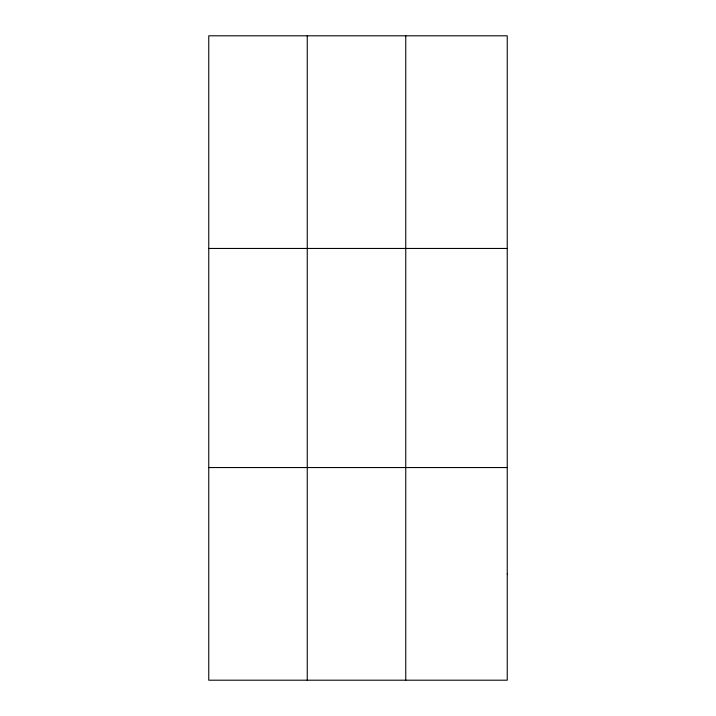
<?xml version="1.0" encoding="UTF-8"?>
<svg xmlns="http://www.w3.org/2000/svg" width="716" height="716" viewBox="0 0 716 716"><rect width="100%" height="100%" fill="white"/><g stroke="black" fill="none" stroke-linecap="round" stroke-linejoin="round"><path stroke-width="1.07" d="M307.254 35.8L307.254 680.2M405.757 35.8L405.757 680.2M208.759 248.452L507.241 248.452M208.759 467.548L507.241 467.548M507.241 573.874L507.241 680.2L208.759 680.2L208.759 35.8L507.241 35.8L507.241 573.874"/></g></svg>
